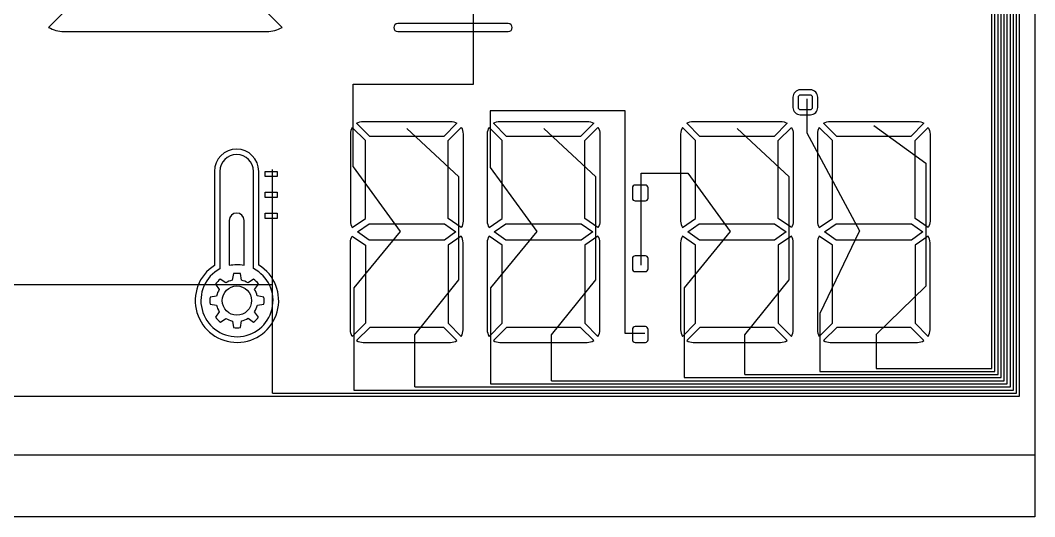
# Model space of a CAD drawing. Header units: millimetres. Extents: x 38 to 574, y 164 to 344.
# Drawn here: x 457.78 to 490.64, y 233.95 to 250.01 of the extents above; entities that cross this region are included whole.
import ezdxf

# ---------------------------------------------------------------- set-up
doc = ezdxf.new("R2010")
doc.units = ezdxf.units.MM
doc.header["$LTSCALE"] = 3
doc.layers.get('0').update_dxf_attribs({"linetype": 'CONTINUOUS'})
doc.layers.add('DWG', color=7, linetype='CONTINUOUS')
doc.layers.add('S', color=3, linetype='CONTINUOUS')

msp = doc.modelspace()

# ---------------------------------------------------------------- linework, layer by layer
msp.add_line((414.137, 235.949), (490.637, 235.949))
msp.add_lwpolyline([(414.137, 233.949), (414.137, 278.449), (490.637, 278.449), (490.637, 233.949)], close=True)
at = {"layer": 'DWG'}
for points in [[(465.275, 250.775), (459.691, 250.775), (458.702, 249.78, 0.136063), (459.193, 249.644), (465.773, 249.644, 0.136063), (466.265, 249.78)], [(473.585, 249.644, 1), (473.585, 249.902), (470.01, 249.902, 1), (470.01, 249.644)], [(483.612, 247.521, 0.414214), (483.376, 247.758), (483.042, 247.758, 0.414214), (482.806, 247.521), (482.806, 247.188, 0.414214), (483.042, 246.951), (483.376, 246.951, 0.414214), (483.612, 247.188)], [(482.976, 247.521), (482.976, 247.188, 0.414214), (483.042, 247.121), (483.376, 247.121, 0.414214), (483.442, 247.188), (483.442, 247.521, 0.414214), (483.376, 247.588), (483.042, 247.588, 0.414214)], [(471.925, 246.68), (471.5, 246.252), (469.1, 246.252), (468.675, 246.68, -0.136063), (468.886, 246.739), (471.714, 246.739, -0.136063)], [(475.929, 246.252), (473.53, 246.252), (473.104, 246.68, -0.136063), (473.316, 246.739), (476.143, 246.739, -0.136063), (476.355, 246.68)], [(482.194, 246.252), (479.794, 246.252), (479.369, 246.68, -0.136063), (479.58, 246.739), (482.408, 246.739, -0.136063), (482.619, 246.68)], [(486.624, 246.252), (484.224, 246.252), (483.799, 246.68, -0.136063), (484.01, 246.739), (486.838, 246.739, -0.136063), (487.049, 246.68)], [(468.476, 246.329), (468.476, 243.515, 0.139094), (468.537, 243.3), (468.962, 243.599), (468.962, 246.116), (468.537, 246.544, 0.139094)], [(472.063, 246.544, -0.139094), (472.124, 246.329), (472.124, 243.515, -0.139094), (472.063, 243.3), (471.637, 243.599), (471.637, 246.116)], [(472.967, 246.544, 0.139094), (472.905, 246.329), (472.905, 243.515, 0.139094), (472.967, 243.3), (473.392, 243.599), (473.392, 246.116)], [(476.493, 246.544, -0.139094), (476.554, 246.329), (476.554, 243.515, -0.139094), (476.493, 243.3), (476.067, 243.599), (476.067, 246.116)], [(479.231, 246.544, 0.139094), (479.17, 246.329), (479.17, 243.515, 0.139094), (479.231, 243.3), (479.656, 243.599), (479.656, 246.116)], [(482.757, 246.544, -0.139094), (482.818, 246.329), (482.818, 243.515, -0.139094), (482.757, 243.3), (482.332, 243.599), (482.332, 246.116)], [(483.661, 246.544, 0.139094), (483.6, 246.329), (483.6, 243.515, 0.139094), (483.661, 243.3), (484.086, 243.599), (484.086, 246.116)], [(487.187, 246.544, -0.139094), (487.248, 246.329), (487.248, 243.515, -0.139094), (487.187, 243.3), (486.762, 243.599), (486.762, 246.116)], [(464.074, 242.079, 3.486322), (465.507, 242.091), (465.507, 245.122, 1), (464.074, 245.122)], [(464.246, 241.968, 4.039611), (465.336, 241.978), (465.336, 245.122, 1), (464.246, 245.122)], [(477.607, 244.59), (477.607, 244.256, 0.414214), (477.695, 244.169), (478.029, 244.169, 0.414214), (478.116, 244.256), (478.116, 244.59, 0.414214), (478.029, 244.678), (477.695, 244.678, 0.414214)], [(464.551, 242.081, -0.103239), (465.029, 242.085), (465.029, 243.534, 1), (464.551, 243.534)], [(468.962, 240.211), (468.537, 239.783, -0.139094), (468.476, 239.998), (468.476, 242.812, -0.139094), (468.537, 243.027), (468.962, 242.728)], [(471.637, 242.728), (471.637, 240.211), (472.063, 239.783, 0.139094), (472.124, 239.998), (472.124, 242.812, 0.139094), (472.063, 243.027)], [(472.967, 243.027, 0.139094), (472.905, 242.812), (472.905, 239.998, 0.139094), (472.967, 239.783), (473.392, 240.211), (473.392, 242.728)], [(476.067, 242.728), (476.067, 240.211), (476.493, 239.783, 0.139094), (476.554, 239.998), (476.554, 242.812, 0.139094), (476.493, 243.027)], [(479.231, 243.027, 0.139094), (479.17, 242.812), (479.17, 239.998, 0.139094), (479.231, 239.783), (479.656, 240.211), (479.656, 242.728)], [(482.332, 242.728), (482.332, 240.211), (482.757, 239.783, 0.139094), (482.818, 239.998), (482.818, 242.812, 0.139094), (482.757, 243.027)], [(483.661, 243.027, 0.139094), (483.6, 242.812), (483.6, 239.998, 0.139094), (483.661, 239.783), (484.086, 240.211), (484.086, 242.728)], [(486.762, 242.728), (486.762, 240.211), (487.187, 239.783, 0.139094), (487.248, 239.998), (487.248, 242.812, 0.139094), (487.187, 243.027)], [(478.116, 241.966), (478.116, 242.3, 0.414214), (478.029, 242.388), (477.695, 242.388, 0.414214), (477.607, 242.3), (477.607, 241.966, 0.414214), (477.695, 241.878), (478.029, 241.878, 0.414214)], [(464.14, 241.088), (463.928, 241.051, 0.064732), (463.928, 240.824), (464.141, 240.788, 0.084971), (464.228, 240.578), (464.104, 240.401, 0.064732), (464.265, 240.241), (464.441, 240.366, 0.084971), (464.652, 240.279), (464.688, 240.067, 0.064732), (464.915, 240.067), (464.951, 240.28, 0.084971), (465.162, 240.367), (465.338, 240.243, 0.064732), (465.498, 240.404), (465.374, 240.579, 0.084971), (465.461, 240.791), (465.673, 240.827, 0.064732), (465.673, 241.054), (465.46, 241.09, 0.084971), (465.372, 241.301), (465.497, 241.477, 0.064732), (465.336, 241.637), (465.16, 241.512, 0.084971), (464.949, 241.6), (464.912, 241.812, 0.064732), (464.685, 241.812), (464.649, 241.599, 0.084971), (464.439, 241.511), (464.262, 241.635, 0.064732), (464.102, 241.475), (464.227, 241.299, 0.084971)], [(471.925, 239.646), (471.5, 240.074), (469.1, 240.074), (468.675, 239.646, 0.136063), (468.886, 239.588), (471.714, 239.588, 0.136063)], [(475.929, 240.074), (473.53, 240.074), (473.104, 239.646, 0.136063), (473.316, 239.588), (476.143, 239.588, 0.136063), (476.355, 239.646)], [(477.607, 240.009), (477.607, 239.676, 0.414214), (477.695, 239.588), (478.029, 239.588, 0.414214), (478.116, 239.676), (478.116, 240.009, 0.414214), (478.029, 240.097), (477.695, 240.097, 0.414214)], [(482.194, 240.074), (479.794, 240.074), (479.369, 239.646, 0.136063), (479.58, 239.588), (482.408, 239.588, 0.136063), (482.619, 239.646)], [(486.624, 240.074), (484.224, 240.074), (483.799, 239.646, 0.136063), (484.01, 239.588), (486.838, 239.588, 0.136063), (487.049, 239.646)]]:
    msp.add_lwpolyline(points, format="xyb", close=True, dxfattribs=at)
for points in [[(466.107, 244.951), (465.709, 244.951), (465.709, 245.122), (466.107, 245.122)], [(466.107, 244.274), (465.709, 244.274), (465.709, 244.445), (466.107, 244.445)], [(466.107, 243.597), (465.709, 243.597), (465.709, 243.768), (466.107, 243.768)], [(471.517, 242.899), (469.082, 242.899), (468.706, 243.163), (469.079, 243.426), (471.521, 243.426), (471.894, 243.163)], [(475.947, 242.899), (473.512, 242.899), (473.135, 243.163), (473.508, 243.426), (475.951, 243.426), (476.324, 243.163)], [(482.212, 242.899), (479.776, 242.899), (479.4, 243.163), (479.773, 243.426), (482.215, 243.426), (482.588, 243.163)], [(487.018, 243.163), (486.642, 242.899), (484.206, 242.899), (483.83, 243.163), (484.203, 243.426), (486.645, 243.426)]]:
    msp.add_lwpolyline(points, close=True, dxfattribs=at)
msp.add_circle((464.8, 240.939), 0.474, dxfattribs=at)
at = {"layer": 'S'}
for p, q in [((490.049, 237.947), (490.049, 273.997)), ((490.149, 237.847), (490.149, 274.094)), ((489.749, 238.247), (489.749, 273.706)), ((489.849, 238.147), (489.849, 273.803)), ((489.949, 238.047), (489.949, 273.9)), ((489.449, 238.547), (489.449, 273.415)), ((489.549, 238.447), (489.549, 273.512)), ((489.649, 238.347), (489.649, 273.609)), ((489.249, 238.747), (489.249, 273.221)), ((489.349, 238.647), (489.349, 273.318)), ((472.458, 247.94), (472.458, 252.291)), ((468.561, 245.269), (468.561, 247.94)), ((468.561, 247.94), (472.458, 247.94)), ((483.259, 247.471), (483.259, 246.364)), ((477.369, 247.083), (473.006, 247.083)), ((473.006, 247.083), (473.006, 245.248)), ((477.369, 239.88), (477.369, 247.083)), ((471.99, 244.944), (470.307, 246.51)), ((476.42, 244.944), (474.737, 246.51)), ((482.685, 244.944), (481.001, 246.51)), ((485.424, 246.602), (487.113, 245.389)), ((483.259, 246.364), (484.959, 243.198)), ((465.953, 237.947), (465.953, 245.182)), ((468.561, 245.269), (470.082, 243.172)), ((473.006, 245.248), (474.512, 243.172)), ((487.113, 245.389), (487.113, 241.405)), ((471.99, 241.613), (471.99, 244.944)), ((476.42, 241.613), (476.42, 244.944)), ((477.893, 245.06), (479.406, 245.06)), ((477.893, 242.09), (477.893, 245.06)), ((479.406, 245.06), (480.776, 243.172)), ((482.685, 241.613), (482.685, 244.944)), ((470.082, 243.172), (468.588, 241.353)), ((474.512, 243.172), (473.017, 241.353)), ((480.776, 243.172), (479.282, 241.353)), ((484.959, 243.198), (483.681, 240.521)), ((470.558, 239.832), (471.99, 241.613)), ((474.987, 239.832), (476.42, 241.613)), ((481.252, 239.832), (482.685, 241.613)), ((436.958, 241.462), (465.953, 241.462)), ((468.588, 241.353), (468.588, 238.047)), ((473.017, 241.353), (473.017, 238.247)), ((479.282, 241.353), (479.282, 238.447)), ((487.113, 241.405), (485.5, 239.846)), ((483.681, 240.521), (483.681, 238.647)), ((470.558, 238.147), (470.558, 239.832)), ((474.987, 238.347), (474.987, 239.832)), ((478.008, 239.88), (477.369, 239.88)), ((481.252, 238.547), (481.252, 239.832)), ((485.5, 239.846), (485.5, 238.747)), ((481.252, 238.547), (489.449, 238.547)), ((483.681, 238.647), (489.349, 238.647)), ((485.5, 238.747), (489.249, 238.747)), ((473.017, 238.247), (489.749, 238.247)), ((474.987, 238.347), (489.649, 238.347)), ((479.282, 238.447), (489.549, 238.447)), ((465.953, 237.947), (490.049, 237.947)), ((468.588, 238.047), (489.949, 238.047)), ((470.558, 238.147), (489.849, 238.147)), ((419.626, 237.847), (490.149, 237.847))]:
    msp.add_line(p, q, dxfattribs=at)

doc.saveas('drawing.dxf')
